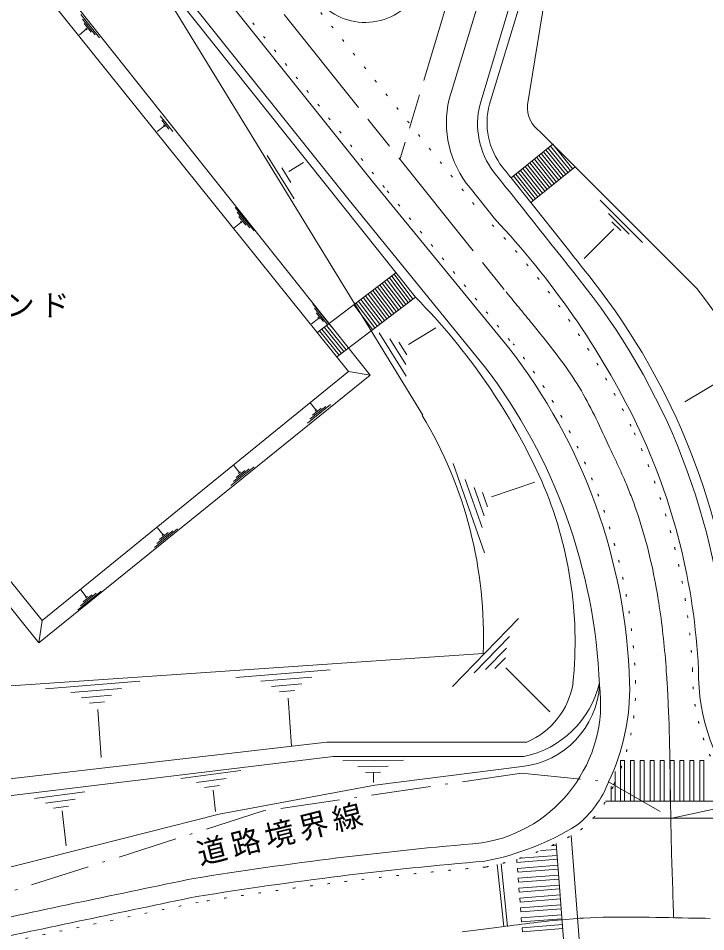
# Model space of a CAD drawing. Units: millimetres, scale not verified. Extents: x 23166 to 580729, y 12886 to 403886.
# Drawn here: x 190516 to 259751, y 69614 to 161638 of the extents above; entities that cross this region are included whole.
import ezdxf

# ---------------------------------------------------------------- set-up
doc = ezdxf.new("R2010")
doc.units = ezdxf.units.MM
doc.header["$LTSCALE"] = 1000
for name, pattern in [('CHAIN', [18.5, 12, -1.5, 3.5, -1.5]), ('DASHED_DOTTED', [9.25, 6, -1.5, 0.25, -1.5]), ('DOTTED', [1.75, 0.25, -1.5])]:
    doc.linetypes.add(name, pattern=pattern)
doc.layers.add('_2-7_', color=7, linetype='Continuous')
for name, color, linetype, lineweight in [('敷地境界', 2, 'DASHED_DOTTED', 5), ('法', 7, 'Continuous', 5), ('法-2', 4, 'Continuous', 5), ('道路', 4, 'Continuous', 5), ('ｸﾞﾗﾝﾄﾞ', 3, 'Continuous', 5)]:
    doc.layers.add(name, color=color, linetype=linetype, lineweight=lineweight)
doc.styles.add('ＭＳ ゴシック', font='')
doc.styles.get('ＭＳ ゴシック').set_extended_font_data('MS Gothic')

msp = doc.modelspace()

# ---------------------------------------------------------------- linework, layer by layer
at = {"layer": '敷地境界'}
for p, q in [((241183, 85600), (215190, 81777)), ((241183, 85600), (249966, 84715)), ((249966, 84715), (256345, 81039)), ((256345, 81039), (268707, 83729)), ((215190, 81777), (187097, 72806))]:
    msp.add_line(p, q, dxfattribs=at)
at = {"layer": '法'}
for p, q in [((237962, 152987), (246103, 179489)), ((246103, 179489), (241799, 152910)), ((231252, 121654), (202510, 168661)), ((230528, 133530), (202528, 168680)), ((225961, 125692), (196586, 162621)), ((243071, 150201), (258859, 134413)), ((192573, 98730), (159480, 139829)), ((192573, 98730), (225961, 125692)), ((223757, 126040), (225961, 125692)), ((192938, 100955), (192573, 98730)), ((189780, 94399), (237329, 97659)), ((189368, 84993), (221595, 88723)), ((221595, 88723), (241738, 88723)), ((222230, 87254), (189019, 83252)), ((241420, 87254), (222230, 87254)), ((226426, 84382), (241269, 86259)), ((210742, 81456), (226426, 84382)), ((187251, 75491), (210742, 81456))]:
    msp.add_line(p, q, dxfattribs=at)
for centre, radius, start, end in [((244987, 151141), 7264, 165.27945, 218.2569), ((244860, 152695), 3069, 175.97803, 234.35072), ((-933157, -794258), 1503300, 38.69499, 38.74759), ((-933157, -794258), 1503300, 38.18964, 38.57367), ((194316, 92868), 68662, 4.72647, 38.04134), ((199644, 88778), 74759, 7.10275, 37.62036), ((185609, 89100), 63180, 24.21365, 44.68616), ((194202, 99407), 43162, 357.6788, 30.97273), ((206041, 98855), 40548, 354.05742, 23.48404), ((240289, 94989), 8785, 276.40854, 356.55051), ((239366, 96996), 9957, 281.90424, 346.51138), ((238708, 95881), 7773, 292.94249, 350.93799)]:
    msp.add_arc(centre, radius, start, end, dxfattribs=at)
at = {"layer": '法-2'}
for p, q in [((198688, 159671), (196807, 162008)), ((198254, 159970), (196977, 161557)), ((197855, 160226), (197146, 161107)), ((197355, 160524), (196677, 159978)), ((197456, 160483), (197316, 160657)), ((206094, 150224), (204816, 151811)), ((205695, 150480), (204986, 151361)), ((205195, 150778), (204516, 150232)), ((205296, 150737), (205156, 150911)), ((218290, 143456), (215581, 147808)), ((217972, 145102), (217051, 146582)), ((219257, 147091), (217761, 146187)), ((249126, 143304), (253368, 139061)), ((214257, 140225), (212376, 142562)), ((213823, 140524), (212546, 142112)), ((249962, 141972), (252037, 139898)), ((212924, 141078), (212246, 140532)), ((213425, 140781), (212716, 141662)), ((213026, 141037), (212886, 141211)), ((250307, 141132), (251197, 140243)), ((250505, 140440), (247515, 137450)), ((222072, 130537), (220191, 132874)), ((221639, 130836), (220361, 132424)), ((221240, 131093), (220531, 131974)), ((220740, 131390), (220061, 130844)), ((220841, 131349), (220701, 131523)), ((229565, 125580), (226855, 129932)), ((232570, 130446), (229828, 128789)), ((229533, 126767), (227924, 129351)), ((229643, 127725), (228842, 129012)), ((262529, 125931), (257650, 123006)), ((221965, 122732), (219630, 120849)), ((221478, 122532), (219892, 121252)), ((220482, 122182), (219935, 122860)), ((221034, 122366), (220154, 121656)), ((220590, 122201), (220416, 122060)), ((214260, 116461), (211926, 114577)), ((213773, 116261), (212187, 114981)), ((212777, 115911), (212230, 116589)), ((213329, 116095), (212449, 115385)), ((237486, 107795), (234319, 116789)), ((212885, 115929), (212711, 115789)), ((237225, 110344), (235522, 115179)), ((237450, 111510), (236439, 114380)), ((242540, 114892), (238176, 113419)), ((237765, 112421), (237262, 113851)), ((206556, 110190), (204221, 108306)), ((206069, 109990), (204483, 108710)), ((205072, 109639), (204525, 110317)), ((205624, 109824), (204744, 109114)), ((205180, 109658), (205006, 109518)), ((197367, 103368), (196821, 104046)), ((198851, 103918), (196516, 102035)), ((198364, 103718), (196778, 102438)), ((197920, 103552), (197040, 102842)), ((197475, 103387), (197301, 103246)), ((234258, 94334), (240911, 101164)), ((236425, 95699), (240002, 99371)), ((237570, 96015), (239694, 98195)), ((238527, 96137), (239585, 97223)), ((212428, 95238), (221932, 96010)), ((244053, 91763), (239604, 96212)), ((193271, 94096), (202774, 94868)), ((214959, 94841), (220068, 95256)), ((195801, 93699), (200911, 94114)), ((216029, 94326), (219062, 94573)), ((216830, 93789), (218341, 93912)), ((196872, 93184), (199905, 93430)), ((218019, 88315), (217691, 93138)), ((197673, 92647), (199183, 92770)), ((198861, 87173), (198533, 91996)), ((223205, 86816), (229313, 86909)), ((206875, 85042), (212929, 85853)), ((224725, 86239), (227768, 86285)), ((225489, 85651), (227004, 85674)), ((226305, 84632), (226303, 85663)), ((208451, 84648), (211468, 85052)), ((209279, 84153), (210782, 84354)), ((210393, 81715), (210133, 83874)), ((192145, 83027), (197226, 83707)), ((193241, 82568), (196257, 82972)), ((194069, 82074), (195571, 82275)), ((195347, 78274), (194923, 81795))]:
    msp.add_line(p, q, dxfattribs=at)
at = {"layer": '道路', "linetype": 'CHAIN'}
for p, q in [((272174, 290852), (228988, 147515)), ((136421, 263165), (239644, 134074)), ((239644, 134074), (239730, 133969)), ((239730, 133969), (239879, 133788)), ((239879, 133788), (240028, 133606)), ((240028, 133606), (240176, 133425)), ((240176, 133425), (240325, 133244)), ((240325, 133244), (240474, 133063)), ((240474, 133063), (240622, 132882)), ((240622, 132882), (240771, 132701)), ((240771, 132701), (240920, 132519)), ((240920, 132519), (241068, 132338)), ((241068, 132338), (241217, 132157)), ((241217, 132157), (241366, 131975)), ((241366, 131975), (241514, 131794)), ((241514, 131794), (241663, 131612)), ((241663, 131612), (241811, 131430)), ((241811, 131430), (241960, 131249)), ((241960, 131249), (242109, 131067)), ((242109, 131067), (242257, 130885)), ((242257, 130885), (242405, 130703)), ((242405, 130703), (242492, 130597)), ((242492, 130597), (242634, 130423)), ((242634, 130423), (242879, 130122)), ((242879, 130122), (243123, 129820)), ((243123, 129820), (243367, 129518)), ((243367, 129518), (243609, 129215)), ((243609, 129215), (243851, 128911)), ((243851, 128911), (244091, 128606)), ((244091, 128606), (244330, 128301)), ((244330, 128301), (244567, 127993)), ((244567, 127993), (244802, 127685)), ((244802, 127685), (245035, 127375)), ((245035, 127375), (245265, 127063)), ((245265, 127063), (245492, 126750)), ((245492, 126750), (245717, 126434)), ((245717, 126434), (245938, 126117)), ((245938, 126117), (246156, 125798)), ((246156, 125798), (246370, 125476)), ((246370, 125476), (246581, 125152)), ((246581, 125152), (246787, 124825)), ((246787, 124825), (246905, 124635)), ((246905, 124635), (247024, 124438)), ((247024, 124438), (247226, 124097)), ((247226, 124097), (247424, 123754)), ((247424, 123754), (247618, 123408)), ((247618, 123408), (247808, 123059)), ((247808, 123059), (247995, 122709)), ((247995, 122709), (248179, 122357)), ((248179, 122357), (248360, 122003)), ((248360, 122003), (248538, 121648)), ((248538, 121648), (248714, 121291)), ((248714, 121291), (248887, 120933)), ((248887, 120933), (249060, 120575)), ((249060, 120575), (249230, 120215)), ((249230, 120215), (249400, 119855)), ((249400, 119855), (249568, 119494)), ((249568, 119494), (249736, 119133)), ((249736, 119133), (249903, 118771)), ((249903, 118771), (250071, 118410)), ((250071, 118410), (250238, 118049)), ((250238, 118049), (250336, 117840)), ((250336, 117840), (250372, 117761)), ((250372, 117761), (250435, 117626)), ((250435, 117626), (250499, 117490)), ((250499, 117490), (250562, 117355)), ((250562, 117355), (250625, 117219)), ((250625, 117219), (250689, 117084)), ((250689, 117084), (250752, 116948)), ((250752, 116948), (250815, 116813)), ((250815, 116813), (250878, 116677)), ((250878, 116677), (250941, 116542)), ((250941, 116542), (251003, 116406)), ((251003, 116406), (251066, 116270)), ((251066, 116270), (251128, 116134)), ((251128, 116134), (251190, 115998)), ((251190, 115998), (251251, 115862)), ((251251, 115862), (251313, 115726)), ((251313, 115726), (251373, 115589)), ((251373, 115589), (251434, 115453)), ((251434, 115453), (251494, 115316)), ((251494, 115316), (251528, 115237)), ((251528, 115237), (251573, 115134)), ((251573, 115134), (251649, 114958)), ((251649, 114958), (251724, 114781)), ((251724, 114781), (251798, 114603)), ((251798, 114603), (251871, 114425)), ((251871, 114425), (251944, 114247)), ((251944, 114247), (252016, 114069)), ((252016, 114069), (252087, 113890)), ((252087, 113890), (252157, 113711)), ((252157, 113711), (252227, 113532)), ((252227, 113532), (252296, 113352)), ((252296, 113352), (252364, 113172)), ((252364, 113172), (252431, 112992)), ((252431, 112992), (252497, 112811)), ((252497, 112811), (252563, 112630)), ((252563, 112630), (252628, 112449)), ((252628, 112449), (252692, 112268)), ((252692, 112268), (252756, 112086)), ((252756, 112086), (252818, 111904)), ((252818, 111904), (252854, 111798)), ((252854, 111798), (252941, 111540)), ((252941, 111540), (253087, 111093)), ((253087, 111093), (253228, 110644)), ((253228, 110644), (253365, 110194)), ((253365, 110194), (253498, 109743)), ((253498, 109743), (253626, 109290)), ((253626, 109290), (253751, 108836)), ((253751, 108836), (253871, 108381)), ((253871, 108381), (253986, 107925)), ((253986, 107925), (254098, 107467)), ((254098, 107467), (254206, 107009)), ((254206, 107009), (254310, 106550)), ((254310, 106550), (254410, 106090)), ((254410, 106090), (254506, 105629)), ((254506, 105629), (254599, 105167)), ((254599, 105167), (254688, 104705)), ((254688, 104705), (254773, 104242)), ((254773, 104242), (254855, 103778)), ((254855, 103778), (254933, 103314)), ((254933, 103314), (254977, 103045)), ((254977, 103045), (255014, 102810)), ((255014, 102810), (255077, 102406)), ((255077, 102406), (255137, 102001)), ((255137, 102001), (255194, 101596)), ((255194, 101596), (255249, 101191)), ((255249, 101191), (255302, 100785)), ((255302, 100785), (255353, 100380)), ((255353, 100380), (255402, 99974)), ((255402, 99974), (255448, 99567)), ((255448, 99567), (255493, 99161)), ((255493, 99161), (255535, 98754)), ((255535, 98754), (255576, 98347)), ((255576, 98347), (255615, 97940)), ((255615, 97940), (255651, 97533)), ((255651, 97533), (255687, 97126)), ((255687, 97126), (255720, 96718)), ((255720, 96718), (255752, 96310)), ((255752, 96310), (255782, 95903)), ((255782, 95903), (255811, 95495)), ((255811, 95495), (255827, 95258)), ((255827, 95258), (255831, 95186)), ((255831, 95186), (255839, 95063)), ((255839, 95063), (255847, 94939)), ((255847, 94939), (255855, 94816)), ((255855, 94816), (255863, 94692)), ((255863, 94692), (255870, 94568)), ((255870, 94568), (255878, 94445)), ((255878, 94445), (255885, 94321)), ((255885, 94321), (255892, 94197)), ((255892, 94197), (255899, 94074)), ((255899, 94074), (255906, 93950)), ((255906, 93950), (255913, 93826)), ((255913, 93826), (255920, 93703)), ((255920, 93703), (255926, 93579)), ((255926, 93579), (255933, 93455)), ((255933, 93455), (255939, 93332)), ((255939, 93332), (255945, 93208)), ((255945, 93208), (255951, 93084)), ((255951, 93084), (255957, 92960)), ((255957, 92960), (255961, 92889)), ((255961, 92889), (255979, 92493)), ((255979, 92493), (256008, 91809)), ((256008, 91809), (256033, 91126)), ((256033, 91126), (256056, 90442)), ((256056, 90442), (256076, 89759)), ((256076, 89759), (256095, 89075)), ((256095, 89075), (256111, 88392)), ((256111, 88392), (256125, 87708)), ((256125, 87708), (256138, 87024)), ((256138, 87024), (256150, 86340)), ((256150, 86340), (256161, 85656)), ((256161, 85656), (256171, 84972)), ((256171, 84972), (256180, 84288)), ((256180, 84288), (256190, 83604)), ((256190, 83604), (256200, 82920)), ((256200, 82920), (256210, 82236)), ((256210, 82236), (256221, 81552)), ((256221, 81552), (256233, 80868)), ((256233, 80868), (256246, 80185)), ((256246, 80185), (256254, 79788)), ((256254, 79788), (256260, 79521)), ((256260, 79521), (256270, 79061)), ((256270, 79061), (256281, 78601)), ((256281, 78601), (256293, 78141)), ((256293, 78141), (256306, 77681)), ((256306, 77681), (256319, 77221)), ((256319, 77221), (256332, 76761)), ((256332, 76761), (256346, 76302)), ((256346, 76302), (256361, 75842)), ((256361, 75842), (256376, 75382)), ((256376, 75382), (256391, 74922)), ((256391, 74922), (256407, 74462)), ((256407, 74462), (256422, 74002)), ((256422, 74002), (256439, 73543)), ((256439, 73543), (256455, 73083)), ((256455, 73083), (256471, 72623)), ((256471, 72623), (256488, 72163)), ((256488, 72163), (256505, 71704)), ((246025, 70890), (245625, 70856)), ((246426, 70921), (246025, 70890)), ((246826, 70950), (246426, 70921)), ((247058, 70965), (246826, 70950)), ((247441, 70988), (247058, 70965)), ((248101, 71022), (247441, 70988)), ((248761, 71049), (248101, 71022)), ((249421, 71069), (248761, 71049)), ((250082, 71083), (249421, 71069)), ((250743, 71091), (250082, 71083)), ((251404, 71095), (250743, 71091)), ((252066, 71094), (251404, 71095)), ((252728, 71090), (252066, 71094)), ((253390, 71082), (252728, 71090)), ((254052, 71072), (253390, 71082)), ((254714, 71060), (254052, 71072)), ((255376, 71047), (254714, 71060)), ((256039, 71033), (255376, 71047)), ((256701, 71018), (256039, 71033)), ((256505, 71704), (256522, 71244)), ((256522, 71244), (256531, 70977)), ((257364, 71004), (256701, 71018)), ((258026, 70991), (257364, 71004)), ((258689, 70979), (258026, 70991)), ((259351, 70970), (258689, 70979)), ((259735, 70965), (259351, 70970)), ((260187, 70961), (259735, 70965)), ((238461, 70011), (236838, 69809)), ((239402, 70130), (238461, 70011)), ((239634, 70160), (239402, 70130)), ((240033, 70211), (239634, 70160)), ((240432, 70262), (240033, 70211)), ((240831, 70313), (240432, 70262)), ((241230, 70364), (240831, 70313)), ((241630, 70415), (241230, 70364)), ((242029, 70465), (241630, 70415)), ((242428, 70514), (242029, 70465)), ((242828, 70562), (242428, 70514)), ((243227, 70609), (242828, 70562)), ((243627, 70654), (243227, 70609)), ((244026, 70698), (243627, 70654)), ((244426, 70741), (244026, 70698)), ((244826, 70781), (244426, 70741)), ((245225, 70820), (244826, 70781)), ((245625, 70856), (245225, 70820)), ((236838, 69809), (235215, 69612))]:
    msp.add_line(p, q, dxfattribs=at)
at = {"layer": '道路', "color": 3}
for p, q in [((131723, 263336), (226180, 145208)), ((251763, 212707), (233918, 153476)), ((191251, 184086), (223841, 143329)), ((245086, 179814), (237018, 152987)), ((240147, 145567), (244365, 148938)), ((243428, 148189), (245415, 145702)), ((243662, 148376), (245649, 145890)), ((243896, 148564), (245884, 146077)), ((244131, 148751), (246118, 146264)), ((244365, 148938), (246352, 146452)), ((242256, 147252), (244243, 144766)), ((242490, 147440), (244478, 144953)), ((242725, 147627), (244712, 145141)), ((242959, 147814), (244946, 145328)), ((243193, 148002), (245181, 145515)), ((241319, 146503), (243306, 144017)), ((241553, 146690), (243540, 144204)), ((241787, 146878), (243775, 144391)), ((242022, 147065), (244009, 144579)), ((242134, 143080), (246612, 146660)), ((240147, 145567), (242134, 143080)), ((240381, 145754), (242369, 143268)), ((240616, 145941), (242603, 143455)), ((240850, 146129), (242837, 143642)), ((241084, 146316), (243072, 143829)), ((226180, 145208), (239881, 128475)), ((238475, 141454), (236013, 144565)), ((223841, 143329), (237486, 126557)), ((220597, 129956), (228555, 135986)), ((227655, 135303), (229543, 132810)), ((227894, 135484), (229782, 132991)), ((228133, 135665), (230021, 133173)), ((228372, 135847), (230261, 133354)), ((226459, 134397), (228348, 131904)), ((226698, 134579), (228587, 132086)), ((226937, 134760), (228826, 132267)), ((227176, 134941), (229065, 132448)), ((227415, 135122), (229304, 132629)), ((222579, 127508), (230528, 133530)), ((225263, 133492), (227152, 130999)), ((225502, 133673), (227391, 131180)), ((225742, 133854), (227630, 131361)), ((225981, 134035), (227869, 131542)), ((226220, 134216), (228108, 131723)), ((224307, 132767), (226195, 130274)), ((224546, 132948), (226434, 130455)), ((224785, 133129), (226674, 130636)), ((225024, 133311), (226913, 130818)), ((223536, 128233), (221565, 130689)), ((222819, 127689), (220847, 130146)), ((223058, 127870), (221086, 130327)), ((223297, 128052), (221325, 130508))]:
    msp.add_line(p, q, dxfattribs=at)
at = {"layer": '道路', "color": 7, "linetype": 'DOTTED'}
for p, q in [((132159, 263691), (227661, 144255)), ((151032, 249696), (237277, 141838)), ((227661, 144255), (240240, 128903))]:
    msp.add_line(p, q, dxfattribs=at)
at = {"layer": '道路', "color": 7}
for p, q in [((251159, 82774), (251159, 86850)), ((251559, 86850), (251159, 86850)), ((251559, 82774), (251559, 86850)), ((252159, 82774), (252159, 86850)), ((252559, 86850), (252159, 86850)), ((252559, 82774), (252559, 86850)), ((253159, 82774), (253159, 86850)), ((253559, 86850), (253159, 86850)), ((253559, 82774), (253559, 86850)), ((254159, 82774), (254159, 86850)), ((254559, 86850), (254159, 86850)), ((254559, 82775), (254559, 86850)), ((255159, 82775), (255159, 86850)), ((255559, 86850), (255159, 86850)), ((255559, 82775), (255559, 86850)), ((256159, 82775), (256159, 86850)), ((256559, 86850), (256159, 86850)), ((256559, 82776), (256559, 86850)), ((257159, 82776), (257159, 86850)), ((257559, 86850), (257159, 86850)), ((257559, 82776), (257559, 86850)), ((258159, 82776), (258159, 86850)), ((258559, 86850), (258159, 86850)), ((258559, 82777), (258559, 86850)), ((259159, 82777), (259159, 86850)), ((259559, 86850), (259159, 86850)), ((259559, 82777), (259559, 86850)), ((250619, 82759), (250619, 85740)), ((250219, 82759), (250219, 84294)), ((262999, 82759), (249669, 82759)), ((265046, 81039), (248347, 81039)), ((247413, 63832), (246209, 79308)), ((244695, 78307), (244206, 78269)), ((245767, 64710), (244694, 78504)), ((244772, 77310), (241054, 77021)), ((244726, 77908), (243105, 77782)), ((239803, 70157), (239140, 76469)), ((240739, 76595), (240714, 76912)), ((244803, 76911), (240739, 76595)), ((239402, 70130), (238746, 76374)), ((244850, 76313), (240785, 75997)), ((240816, 75598), (240785, 75997)), ((244881, 75914), (240816, 75598)), ((244927, 75316), (240863, 75000)), ((240894, 74601), (240863, 75000)), ((244958, 74917), (240894, 74601)), ((245005, 74319), (240940, 74003)), ((240971, 73604), (240940, 74003)), ((245035, 73920), (240971, 73604)), ((245082, 73322), (241018, 73006)), ((241049, 72607), (241018, 73006)), ((245112, 72923), (241049, 72607)), ((245159, 72325), (241095, 72009)), ((241126, 71610), (241095, 72009)), ((245189, 71926), (241126, 71610)), ((245236, 71328), (241173, 71012)), ((241204, 70613), (241173, 71012)), ((245266, 70929), (241204, 70613)), ((245313, 70331), (241251, 70015)), ((241282, 69616), (241251, 70015)), ((245344, 69932), (241282, 69616))]:
    msp.add_line(p, q, dxfattribs=at)
at = {"layer": '道路', "color": 3}
for centre, radius, start, end in [((225462, 167371), 6152, 225.69963, 336.1857), ((243766, 151090), 10133, 166.38083, 220.08459), ((244819, 151004), 8049, 165.73686, 217.19478), ((-933157, -794258), 1502300, 38.18964, 38.75346), ((177837, 84172), 83416, 26.0441, 43.36992), ((194316, 92868), 67662, 2.16202, 38.04134), ((194356, 92935), 57755, 1.72565, 37.97859), ((192231, 92107), 56875, 2.3714, 37.27994), ((194510, 92957), 64581, 2.72148, 25.53629), ((279077, 95735), 20061, 179.17627, 220.5224), ((234875, 92660), 14296, 279.36833, 7.23685), ((230128, 94139), 21964, 334.59019, 1.39398), ((240351, 88376), 10287, 308.68593, 339.01064), ((232368, 103556), 27321, 280.83945, 301.83897), ((269423, -302814), 382727, 94.82933, 99.20847), ((269423, -302814), 380876, 94.80696, 99.2027), ((786672, -2732660), 2866618, 101.64249, 102.10425), ((786672, -2732660), 2864768, 101.64328, 102.10382)]:
    msp.add_arc(centre, radius, start, end, dxfattribs=at)
at = {"layer": '道路', "color": 7, "linetype": 'DOTTED'}
for centre, radius, start, end in [((177837, 84172), 82816, 26.0441, 44.13179), ((194356, 92935), 58355, 1.72565, 37.97859), ((194510, 92957), 63981, 2.72148, 25.53629), ((279077, 95735), 20661, 179.17627, 220.5224), ((230128, 94139), 22564, 334.59019, 1.39398), ((240351, 88376), 10887, 308.68593, 339.01064), ((232368, 103556), 27921, 280.83945, 301.83897), ((269423, -302814), 380277, 94.80696, 99.2027), ((786672, -2732660), 2864168, 101.64328, 102.10382)]:
    msp.add_arc(centre, radius, start, end, dxfattribs=at)
at = {"layer": 'ｸﾞﾗﾝﾄﾞ', "color": 2}
for p, q in [((192717, 164713), (223757, 126040)), ((161658, 139697), (192938, 100955)), ((223757, 126040), (192938, 100955))]:
    msp.add_line(p, q, dxfattribs=at)

# ---------------------------------------------------------------- texts
at = {"layer": '_2-7_', "insert": (178646, 131392), "char_height": 2199, "attachment_point": 7, "style": 'ＭＳ ゴシック'}
msp.add_mtext('\\T1.17;小グランド', dxfattribs=at)
at = {"layer": '法', "insert": (208891, 76098), "char_height": 2199, "attachment_point": 7, "rotation": 13.947, "style": 'ＭＳ ゴシック'}
msp.add_mtext('\\T1.17;道路境界線', dxfattribs=at)

doc.saveas('drawing.dxf')
